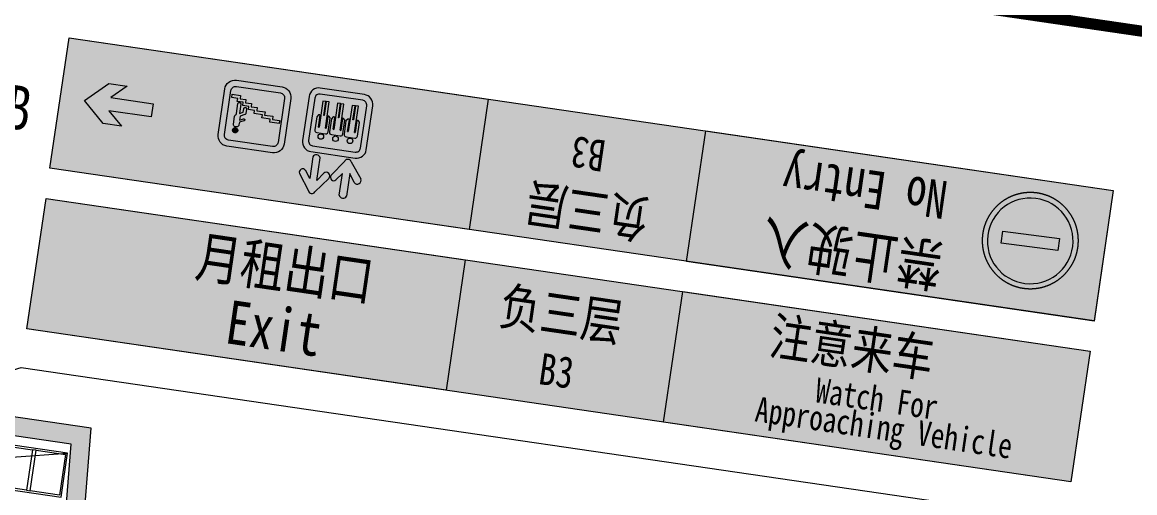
# Model space of a CAD drawing. Header units: inches. Extents: x -414268 to 632271, y -366004 to 318730.
# Drawn here: x 198749 to 228684, y 181371 to 194026 of the extents above; entities that cross this region are included whole.
import ezdxf

# ---------------------------------------------------------------- set-up
doc = ezdxf.new("R2010")
doc.units = ezdxf.units.IN
doc.header["$LTSCALE"] = 1200
doc.header["$MEASUREMENT"] = 0
doc.linetypes.add('DASHED', pattern=[19.05, 12.7, -6.35])
doc.layers.get('0').update_dxf_attribs({"linetype": 'CONTINUOUS', "lineweight": 0})
for name, color, linetype, lineweight in [('0--PAI--', 7, 'CONTINUOUS', 0), ('0--PAI--RED', 1, 'CONTINUOUS', 0), ('0--灯箱字(黄底黑字)', 7, 'CONTINUOUS', 0), ('0-增加车位', 6, 'CONTINUOUS', 0), ('COLUMN', 7, 'CONTINUOUS', 0), ('HATCH', 7, 'CONTINUOUS', 0), ('LEE-KT1', 7, 'CONTINUOUS', 0), ('PUB_TITLE', 7, 'CONTINUOUS', 0)]:
    doc.layers.add(name, color=color, linetype=linetype, lineweight=lineweight)
doc.layers.add('0--灯箱--字', color=7, linetype='CONTINUOUS', lineweight=0, true_color=0xf7f7f7)
doc.layers.add('0-栋牌字体', color=7, linetype='CONTINUOUS', lineweight=0, true_color=0xf7f7f7)
doc.styles.add('-宋体', font='', dxfattribs={"width": 0.8})
doc.styles.add('-黑体', font='simhei.ttf', dxfattribs={"width": 0.8})
doc.styles.get('-宋体').set_extended_font_data('SimSun')

# ---------------------------------------------------------------- blocks, each defined once
blk = doc.blocks.new('A$C27BC456A')
blk.add_hatch(color=250).paths.add_polyline_path([(14885, 112856), (14885, 114956), (8330, 114956), (8330, 112856)])
at = {"color": 250}
blk.add_lwpolyline([(8330, 114956), (14885, 114956), (14885, 112856), (8330, 112856), (8330, 114956)], dxfattribs=at)
blk = doc.blocks.new('A$C744A17C1')
at = {"true_color": 0xf7f7f7}
h = blk.add_hatch(color=7, dxfattribs=at)
edge = h.paths.add_edge_path()
edge.add_line((-3036, 95701), (-4283, 95701))
edge.add_arc((-4283, 95427), 273, 90, 180)
edge.add_line((-4556, 95427), (-4556, 94185))
edge.add_arc((-4283, 94185), 273, 180, 270)
edge.add_line((-4283, 93912), (-3036, 93912))
edge.add_arc((-3036, 94185), 273, 270, 360)
edge.add_line((-2763, 94185), (-2763, 95427))
edge.add_arc((-3036, 95427), 273, 0, 90)
edge = h.paths.add_edge_path(flags=16)
edge.add_line((-3061, 95535), (-4258, 95535))
edge.add_arc((-4258, 95403), 132, 90, 180)
edge.add_line((-4390, 95403), (-4390, 94210))
edge.add_arc((-4258, 94210), 132, 180, 270)
edge.add_line((-4258, 94078), (-3061, 94078))
edge.add_arc((-3061, 94210), 132, 270, 360)
edge.add_line((-2928, 94210), (-2928, 95403))
edge.add_arc((-3061, 95403), 132, 0, 90)
for points in [[(-4106, 95186), (-4093, 95189), (-4081, 95195), (-4071, 95203), (-4063, 95213), (-4056, 95224), (-4052, 95236), (-4051, 95250), (-4052, 95263), (-4056, 95275), (-4063, 95286), (-4071, 95296), (-4081, 95304), (-4093, 95310), (-4106, 95314), (-4119, 95315), (-4134, 95314), (-4146, 95310), (-4158, 95304), (-4168, 95296), (-4176, 95286), (-4182, 95275), (-4187, 95263), (-4188, 95250), (-4187, 95236), (-4182, 95224), (-4176, 95213), (-4168, 95203), (-4158, 95195), (-4146, 95189), (-4133, 95186), (-4119, 95184)], [(-4150, 94529), (-4150, 94521), (-4147, 94514), (-4143, 94507), (-4138, 94502), (-4126, 94495), (-4111, 94492), (-4097, 94495), (-4091, 94497), (-4085, 94502), (-4080, 94507), (-4076, 94514), (-4074, 94521), (-4073, 94530), (-4073, 94786), (-3976, 94739), (-3975, 94643), (-3974, 94633), (-3972, 94625), (-3968, 94617), (-3963, 94612), (-3957, 94607), (-3951, 94604), (-3936, 94601), (-3922, 94603), (-3916, 94606), (-3910, 94611), (-3905, 94616), (-3901, 94623), (-3898, 94631), (-3898, 94641), (-3898, 94756), (-3900, 94770), (-3905, 94780), (-3913, 94789), (-3922, 94795), (-3922, 94795), (-4039, 94850), (-4039, 94962), (-3945, 94916), (-3932, 94912), (-3920, 94914), (-3911, 94919), (-3905, 94927), (-3902, 94936), (-3904, 94946), (-3910, 94955), (-3915, 94960), (-3922, 94963), (-4039, 95021), (-4039, 95091), (-4041, 95107), (-4046, 95120), (-4053, 95132), (-4063, 95141), (-4074, 95148), (-4086, 95154), (-4100, 95156), (-4114, 95158), (-4128, 95157), (-4142, 95154), (-4155, 95148), (-4166, 95141), (-4175, 95132), (-4183, 95121), (-4188, 95108), (-4190, 95093), (-4190, 94884), (-4189, 94874), (-4186, 94864), (-4177, 94847), (-4164, 94833), (-4150, 94822), (-4150, 94794)]]:
    blk.add_hatch(color=256).paths.add_polyline_path(points)
blk.add_hatch(color=7, dxfattribs=at).paths.add_polyline_path([(-2973, 94899), (-3229, 94898), (-3229, 94814), (-3456, 94813), (-3456, 94729), (-3683, 94728), (-3683, 94643), (-3849, 94643), (-3848, 94559), (-4016, 94558), (-4016, 94474), (-4177, 94473), (-4177, 94389), (-4338, 94388), (-4337, 94303), (-4113, 94304), (-4113, 94389), (-3952, 94389), (-3952, 94474), (-3789, 94474), (-3789, 94559), (-3621, 94559), (-3621, 94636), (-3621, 94644), (-3394, 94644), (-3395, 94729), (-3167, 94729), (-3168, 94814), (-2973, 94814)])
at = {"color": 7, "lineweight": 0, "ltscale": 5, "true_color": 0xf7f7f7}
for points in [[(-3036, 95701), (-4283, 95701, 0.414214), (-4556, 95427), (-4556, 94185, 0.414214), (-4283, 93912), (-3036, 93912, 0.414214), (-2763, 94185), (-2763, 95427, 0.414214)], [(-3061, 95535), (-4258, 95535, 0.414214), (-4390, 95403), (-4390, 94210, 0.414214), (-4258, 94078), (-3061, 94078, 0.414214), (-2928, 94210), (-2928, 95403, 0.414214)]]:
    blk.add_lwpolyline(points, format="xyb", close=True, dxfattribs=at)
at = {"color": 7, "true_color": 0xf7f7f7}
blk.add_lwpolyline([(-2972, 94814), (-2973, 94899), (-3229, 94898), (-3229, 94814), (-3456, 94813), (-3456, 94729), (-3683, 94728), (-3683, 94643), (-3849, 94643), (-3848, 94559), (-4016, 94558), (-4016, 94474), (-4177, 94473), (-4177, 94389), (-4338, 94388), (-4337, 94303), (-4113, 94304), (-4113, 94389), (-3952, 94389), (-3952, 94474), (-3789, 94474), (-3789, 94559), (-3621, 94559), (-3621, 94636), (-3621, 94644), (-3394, 94644), (-3395, 94729), (-3167, 94729), (-3168, 94814), (-2973, 94814), (-2973, 94899)], dxfattribs=at)
at = {"layer": '0-栋牌字体', "linetype": 'ByBlock'}
for points in [[(-4106, 95186), (-4093, 95189), (-4081, 95195), (-4071, 95203), (-4063, 95213), (-4056, 95224), (-4052, 95236), (-4051, 95250), (-4052, 95263), (-4056, 95275), (-4063, 95286), (-4071, 95296), (-4081, 95304), (-4093, 95310), (-4106, 95314), (-4119, 95315), (-4134, 95314), (-4146, 95310), (-4158, 95304), (-4168, 95296), (-4176, 95286), (-4182, 95275), (-4187, 95263), (-4188, 95250), (-4187, 95236), (-4182, 95224), (-4176, 95213), (-4168, 95203), (-4158, 95195), (-4146, 95189), (-4133, 95186), (-4119, 95184)], [(-4150, 94529), (-4150, 94521), (-4147, 94514), (-4143, 94507), (-4138, 94502), (-4126, 94495), (-4111, 94492), (-4097, 94495), (-4091, 94497), (-4085, 94502), (-4080, 94507), (-4076, 94514), (-4074, 94521), (-4073, 94530), (-4073, 94786), (-3976, 94739), (-3975, 94643), (-3974, 94633), (-3972, 94625), (-3968, 94617), (-3963, 94612), (-3957, 94607), (-3951, 94604), (-3936, 94601), (-3922, 94603), (-3916, 94606), (-3910, 94611), (-3905, 94616), (-3901, 94623), (-3898, 94631), (-3898, 94641), (-3898, 94756), (-3900, 94770), (-3905, 94780), (-3913, 94789), (-3922, 94795), (-3922, 94795), (-4039, 94850), (-4039, 94962), (-3945, 94916), (-3932, 94912), (-3920, 94914), (-3911, 94919), (-3905, 94927), (-3902, 94936), (-3904, 94946), (-3910, 94955), (-3915, 94960), (-3922, 94963), (-4039, 95021), (-4039, 95091), (-4041, 95107), (-4046, 95120), (-4053, 95132), (-4063, 95141), (-4074, 95148), (-4086, 95154), (-4100, 95156), (-4114, 95158), (-4128, 95157), (-4142, 95154), (-4155, 95148), (-4166, 95141), (-4175, 95132), (-4183, 95121), (-4188, 95108), (-4190, 95093), (-4190, 94884), (-4189, 94874), (-4186, 94864), (-4177, 94847), (-4164, 94833), (-4150, 94822), (-4150, 94794)]]:
    blk.add_lwpolyline(points, close=True, dxfattribs=at)
blk = doc.blocks.new('A$C36DA1677')
at = {"layer": '0--PAI--RED'}
h = blk.add_hatch(color=256, dxfattribs=at)
edge = h.paths.add_edge_path()
edge.add_arc((120, 120), 120, 0, 360)
h.paths.add_polyline_path([(200, 103), (200, 137), (40, 137), (40, 103)], flags=16)
at = {"layer": '0--PAI--'}
blk.add_lwpolyline([(200, 103), (200, 137), (40, 137), (40, 103)], close=True, dxfattribs=at)
blk.add_circle((120, 120), 120, dxfattribs=at)
blk = doc.blocks.new('A$C443C2777')
at = {"layer": '0--PAI--', "xscale": 9, "yscale": 9, "zscale": 9}
blk.add_blockref('A$C36DA1677', (0, 0), dxfattribs=at)
blk = doc.blocks.new('A$C01A83D55')
at = {"linetype": 'DASHED', "lineweight": 15, "ltscale": 20, "true_color": 0xeff0f0}
h = blk.add_hatch(color=7, dxfattribs=at)
h.paths.add_polyline_path([(0, 1675, 1), (3350, 1675, 1)])
h.paths.add_polyline_path([(3168, 1685, -1), (182, 1685, -1)], flags=16)
h.paths.add_polyline_path([(2671, 1896), (2671, 1473), (680, 1473), (680, 1896)], flags=0)
at = {"true_color": 0xeff0f0}
blk.add_hatch(color=7, dxfattribs=at).paths.add_polyline_path([(2671, 1473), (2671, 1896), (680, 1896), (680, 1473)])
at = {"linetype": 'DASHED', "lineweight": 15, "ltscale": 20}
blk.add_circle((1675, 1675), 1675, dxfattribs=at)
at = {"xscale": 1.382400000002235, "yscale": 1.382400000002235, "zscale": 1.382400000002235}
blk.add_blockref('A$C443C2777', (182, 192), dxfattribs=at)

msp = doc.modelspace()

# ---------------------------------------------------------------- hatches: boundary and pattern name
for points in [[(211287.7, 191961.4), (200008.8, 193611), (199495.2, 190099.3), (210774.1, 188449.8)], [(210154.5, 184126.4), (210668.1, 187638.1), (199389.2, 189287.6), (198875.6, 185776)], [(216007.3, 183270.4), (226968.7, 181667.3), (227482.3, 185179), (216520.9, 186782.1)]]:
    msp.add_hatch(color=250).paths.add_polyline_path(points)
at = {"lineweight": 0, "ltscale": 5, "true_color": 0xf7f7f7}
h = msp.add_hatch(color=7, dxfattribs=at)
edge = h.paths.add_edge_path(flags=0)
edge.add_arc((207569.8, 190835.9), 74, 351.6794, 711.6794, ccw=False)
edge = h.paths.add_edge_path(flags=0)
edge.add_arc((207178.2, 190893.1), 74, 351.6794, 711.6794, ccw=False)
edge = h.paths.add_edge_path(flags=0)
edge.add_arc((206782.6, 190951), 74, 351.6794, 711.6794, ccw=False)
edge = h.paths.add_edge_path()
edge.add_line((206516, 190546.1), (207707.1, 190371.9))
edge.add_arc((207745.3, 190633), 263.9, 621.6794, 711.6794)
edge.add_line((208006.4, 190594.8), (208180, 191781.8))
edge.add_arc((207918.9, 191820), 263.9, 711.6794, 801.6794)
edge.add_line((207957.1, 192081.2), (206766, 192255.3))
edge.add_arc((206727.8, 191994.2), 263.9, 441.6794, 531.6794)
edge.add_line((206466.7, 192032.4), (206293.1, 190845.4))
edge.add_arc((206554.2, 190807.2), 263.9, 531.6794, 621.6794)
edge = h.paths.add_edge_path(flags=16)
edge.add_line((206562.9, 190700.9), (207706.5, 190533.6))
edge.add_arc((207725, 190660.2), 128, 621.6794, 711.6794)
edge.add_line((207851.6, 190641.7), (208018.3, 191781.2))
edge.add_arc((207891.7, 191799.8), 128, 711.6794, 801.6794)
edge.add_line((207910.2, 191926.4), (206766.6, 192093.6))
edge.add_arc((206748.1, 191967), 128, 441.6794, 531.6794)
edge.add_line((206621.5, 191985.5), (206454.8, 190846))
edge.add_arc((206581.4, 190827.5), 128, 531.6794, 621.6794)
edge = h.paths.add_edge_path(flags=0)
edge.add_line((207691.9, 191064.1), (207709.9, 191061.5))
edge.add_line((207709.9, 191061.5), (207756.5, 191379.8))
edge.add_arc((207764.4, 191378.7), 8, 441.6794, 531.6794, ccw=False)
edge.add_line((207765.6, 191386.6), (207782.2, 191384.2))
edge.add_arc((207781, 191376.3), 8, 399.75941, 441.6794, ccw=False)
edge.add_line((207787.2, 191381.4), (207795.5, 191371.4))
edge.add_line((207795.5, 191371.4), (207822.5, 191339))
edge.add_arc((207816.3, 191333.9), 8, 351.6794, 399.75941, ccw=False)
edge.add_line((207824.2, 191332.7), (207770.5, 190965.1))
edge.add_arc((207707.2, 190974.4), 64, 621.6794, 711.6794, ccw=False)
edge.add_line((207697.9, 190911.1), (207462.6, 190945.5))
edge.add_arc((207471.9, 191008.8), 64, 531.6794, 621.6794, ccw=False)
edge.add_line((207408.6, 191018.1), (207460.1, 191370.8))
edge.add_line((207460.1, 191370.8), (207510.2, 191420.6))
edge.add_arc((207515.9, 191415), 8, 441.6794, 494.85909, ccw=False)
edge.add_line((207517, 191422.9), (207544, 191418.9))
edge.add_arc((207542.9, 191411), 8, 351.6794, 441.6794, ccw=False)
edge.add_line((207550.8, 191409.9), (207504.2, 191091.2))
edge.add_line((207504.2, 191091.2), (207523.3, 191088.4))
edge.add_line((207523.3, 191088.4), (207626.1, 191791.1))
edge.add_line((207626.1, 191791.1), (207703, 191779.9))
edge.add_line((207703, 191779.9), (207647.7, 191401.5))
edge.add_line((207647.7, 191401.5), (207662.2, 191399.4))
edge.add_line((207662.2, 191399.4), (207717.6, 191777.8))
edge.add_line((207717.6, 191777.8), (207794.6, 191766.5))
edge.add_line((207794.6, 191766.5), (207691.9, 191064.1))
edge = h.paths.add_edge_path(flags=0)
edge.add_line((207300.3, 191121.4), (207318.3, 191118.8))
edge.add_line((207318.3, 191118.8), (207364.9, 191437.1))
edge.add_arc((207372.8, 191436), 8, 441.6794, 531.6794, ccw=False)
edge.add_line((207374, 191443.9), (207390.6, 191441.4))
edge.add_arc((207389.4, 191433.5), 8, 399.75941, 441.6794, ccw=False)
edge.add_line((207395.6, 191438.6), (207403.9, 191428.7))
edge.add_line((207403.9, 191428.7), (207430.9, 191396.2))
edge.add_arc((207424.7, 191391.1), 8, 351.6794, 399.75941, ccw=False)
edge.add_line((207432.6, 191390), (207378.9, 191022.4))
edge.add_arc((207315.6, 191031.7), 64, 621.6794, 711.6794, ccw=False)
edge.add_line((207306.3, 190968.4), (207071, 191002.8))
edge.add_arc((207080.2, 191066.1), 64, 531.6794, 621.6794, ccw=False)
edge.add_line((207016.9, 191075.3), (207068.5, 191428.1))
edge.add_line((207068.5, 191428.1), (207118.6, 191477.9))
edge.add_arc((207124.3, 191472.2), 8, 441.6794, 494.85909, ccw=False)
edge.add_line((207125.4, 191480.1), (207152.4, 191476.2))
edge.add_arc((207151.2, 191468.3), 8, 351.6794, 441.6794, ccw=False)
edge.add_line((207159.2, 191467.1), (207112.5, 191148.5))
edge.add_line((207112.5, 191148.5), (207131.7, 191145.6))
edge.add_line((207131.7, 191145.6), (207234.5, 191848.4))
edge.add_line((207234.5, 191848.4), (207311.4, 191837.2))
edge.add_line((207311.4, 191837.2), (207256.1, 191458.8))
edge.add_line((207256.1, 191458.8), (207270.6, 191456.7))
edge.add_line((207270.6, 191456.7), (207326, 191835))
edge.add_line((207326, 191835), (207403, 191823.8))
edge.add_line((207403, 191823.8), (207300.3, 191121.4))
edge = h.paths.add_edge_path(flags=0)
edge.add_line((206905.1, 191179.2), (206923.1, 191176.6))
edge.add_line((206923.1, 191176.6), (206969.7, 191494.9))
edge.add_arc((206977.6, 191493.8), 8, 441.6794, 531.6794, ccw=False)
edge.add_line((206978.8, 191501.7), (206995.4, 191499.2))
edge.add_arc((206994.3, 191491.3), 8, 399.75941, 441.6794, ccw=False)
edge.add_line((207000.4, 191496.4), (207008.7, 191486.5))
edge.add_line((207008.7, 191486.5), (207035.7, 191454))
edge.add_arc((207029.5, 191448.9), 8, 351.6794, 399.75941, ccw=False)
edge.add_line((207037.5, 191447.8), (206983.7, 191080.2))
edge.add_arc((206920.4, 191089.5), 64, 621.6794, 711.6794, ccw=False)
edge.add_line((206911.1, 191026.2), (206675.8, 191060.6))
edge.add_arc((206685.1, 191123.9), 64, 531.6794, 621.6794, ccw=False)
edge.add_line((206621.8, 191133.1), (206673.4, 191485.9))
edge.add_line((206673.4, 191485.9), (206723.4, 191535.7))
edge.add_arc((206729.1, 191530), 8, 441.6794, 494.85909, ccw=False)
edge.add_line((206730.2, 191537.9), (206757.2, 191534))
edge.add_arc((206756.1, 191526.1), 8, 351.6794, 441.6794, ccw=False)
edge.add_line((206764, 191524.9), (206717.4, 191206.2))
edge.add_line((206717.4, 191206.2), (206736.6, 191203.4))
edge.add_line((206736.6, 191203.4), (206839.3, 191906.2))
edge.add_line((206839.3, 191906.2), (206916.2, 191895))
edge.add_line((206916.2, 191895), (206860.9, 191516.6))
edge.add_line((206860.9, 191516.6), (206875.4, 191514.4))
edge.add_line((206875.4, 191514.4), (206930.8, 191892.8))
edge.add_line((206930.8, 191892.8), (207007.8, 191881.6))
edge.add_line((207007.8, 191881.6), (206905.1, 191179.2))
at = {"lineweight": 0, "ltscale": 5}
for points in [[(216626.9, 187593.8), (210774.1, 188449.8), (211287.7, 191961.4), (217140.5, 191105.4)], [(210668.1, 187638.1), (216520.9, 186782.1), (216007.3, 183270.4), (210154.5, 184126.4)]]:
    msp.add_hatch(color=152, dxfattribs=at).paths.add_polyline_path(points)
at = {"lineweight": 0, "ltscale": 5, "true_color": 0xf7f7f7}
for points in [[(206622.4, 189462.9, -0.6624751), (206449.1, 189488.2), (206209, 189960.4, -0.8769134), (206366.3, 190046.2), (206483.2, 189824.4), (206568.5, 190407.5, -0.7104157), (206764.4, 190378.9), (206675.4, 189770.6), (206860.2, 189969.5, -0.9042848), (206999, 189825.3)], [(207856.8, 189813.6, -0.9042848), (207682.5, 189715.2), (207562.4, 189958.7), (207473.5, 189350.4, -0.7104157), (207277.6, 189379.1), (207362.9, 189962.2), (207187.3, 189783.2, -0.8769134), (207061.2, 189910.4), (207426.5, 190294, -0.6624751), (207599.8, 190268.7)]]:
    msp.add_hatch(color=7, dxfattribs=at).paths.add_polyline_path(points)
at = {"layer": '0--灯箱--字'}
msp.add_hatch(color=256, dxfattribs=at).paths.add_polyline_path([(200425.4, 191923.3), (201078.9, 192375.4), (201572.2, 192303.3), (201134.4, 192000.3), (202273.9, 191833.7), (202222.2, 191479.7), (201082.6, 191646.4), (201415.4, 191230.8), (200922, 191302.9)])
at = {"layer": '0--灯箱--字', "true_color": 0xf7f7f7}
msp.add_hatch(color=7, dxfattribs=at).paths.add_polyline_path([(201184, 188388.8), (201618.7, 187760.4), (201549.3, 187286.1), (201258, 187707.1), (201097.8, 186611.4), (200757.5, 186661.1), (200917.7, 187756.8), (200518.1, 187436.9), (200587.5, 187911.3)])
at = {"layer": 'HATCH'}
h = msp.add_hatch(color=256, dxfattribs=at)
edge = h.paths.add_edge_path()
edge.add_line((194597.4, 107341.2), (200599.8, 183104.9))
edge.add_line((200599.8, 183104.9), (125182.7, 194134.8))
edge.add_arc((122486.1, 278690), 84598.2, 258.82023, 271.826634, ccw=False)
edge.add_arc((860898.9, 150283.3), 756180.3, 176.5569181, 182.0416388)
edge.add_arc((115192.3, 123700), 10000, 182.04164, 261.67951)
edge.add_line((113745.2, 113805.3), (188891.3, 102815.2))
edge.add_line((188891.3, 102815.2), (194597.4, 107341.2))
edge = h.paths.add_edge_path(flags=16)
edge.add_line((194116.2, 107597.7), (200064.4, 182677.9))
edge.add_line((200064.4, 182677.9), (125154.2, 193633.7))
edge.add_arc((122486.1, 278690), 85098.2, 259.205676, 271.796702, ccw=False)
edge.add_arc((860898.9, 150283.3), 755680.3, 176.6001817, 182.0416388)
edge.add_arc((115192.3, 123700), 9500, 182.04164, 261.67951)
edge.add_line((113817.5, 114300), (188749.8, 103341.2))
edge.add_line((188749.8, 103341.2), (194116.2, 107597.7))

# ---------------------------------------------------------------- linework, layer by layer
at = {"color": 7, "lineweight": 0, "ltscale": 5, "true_color": 0xf7f7f7}
for p, q in [((206839.3, 191906.2), (206736.6, 191203.4)), ((206916.2, 191895), (206839.3, 191906.2)), ((206860.9, 191516.6), (206916.2, 191895)), ((206930.8, 191892.8), (206875.4, 191514.4)), ((207007.8, 191881.6), (206930.8, 191892.8)), ((206905.1, 191179.2), (207007.8, 191881.6)), ((207234.5, 191848.4), (207131.7, 191145.6)), ((207311.4, 191837.2), (207234.5, 191848.4)), ((207256.1, 191458.8), (207311.4, 191837.2)), ((207326, 191835), (207270.6, 191456.7)), ((207300.3, 191121.4), (207403, 191823.8)), ((207403, 191823.8), (207326, 191835)), ((207626.1, 191791.1), (207523.3, 191088.4)), ((207703, 191779.9), (207626.1, 191791.1)), ((207647.7, 191401.5), (207703, 191779.9)), ((207717.6, 191777.8), (207662.2, 191399.4)), ((207691.9, 191064.1), (207794.6, 191766.5)), ((207794.6, 191766.5), (207717.6, 191777.8)), ((206673.4, 191485.9), (206621.8, 191133.1)), ((206723.4, 191535.7), (206673.4, 191485.9)), ((206717.4, 191206.2), (206764, 191524.9)), ((206757.2, 191534), (206730.2, 191537.9)), ((206875.4, 191514.4), (206860.9, 191516.6)), ((206969.7, 191494.9), (206923.1, 191176.6)), ((206995.4, 191499.2), (206978.8, 191501.7)), ((206983.7, 191080.2), (207037.5, 191447.8)), ((207008.7, 191486.5), (207000.4, 191496.4)), ((207035.7, 191454), (207008.7, 191486.5)), ((207068.5, 191428.1), (207016.9, 191075.3)), ((207118.6, 191477.9), (207068.5, 191428.1)), ((207112.5, 191148.5), (207159.2, 191467.1)), ((207152.4, 191476.2), (207125.4, 191480.1)), ((207270.6, 191456.7), (207256.1, 191458.8)), ((207364.9, 191437.1), (207318.3, 191118.8)), ((207390.6, 191441.4), (207374, 191443.9)), ((207378.9, 191022.4), (207432.6, 191390)), ((207403.9, 191428.7), (207395.6, 191438.6)), ((207430.9, 191396.2), (207403.9, 191428.7)), ((207460.1, 191370.8), (207408.6, 191018.1)), ((207510.2, 191420.6), (207460.1, 191370.8)), ((207504.2, 191091.2), (207550.8, 191409.9)), ((207544, 191418.9), (207517, 191422.9)), ((207662.2, 191399.4), (207647.7, 191401.5)), ((207756.5, 191379.8), (207709.9, 191061.5)), ((207782.2, 191384.2), (207765.6, 191386.6)), ((207770.5, 190965.1), (207824.2, 191332.7)), ((207795.5, 191371.4), (207787.2, 191381.4)), ((207822.5, 191339), (207795.5, 191371.4)), ((206675.8, 191060.6), (206911.1, 191026.2)), ((206717.4, 191206.2), (206736.6, 191203.4)), ((206905.1, 191179.2), (206923.1, 191176.6)), ((207071, 191002.8), (207306.3, 190968.4)), ((207112.5, 191148.5), (207131.7, 191145.6)), ((207300.3, 191121.4), (207318.3, 191118.8)), ((207504.2, 191091.2), (207523.3, 191088.4)), ((207691.9, 191064.1), (207709.9, 191061.5)), ((207462.6, 190945.5), (207697.9, 190911.1))]:
    msp.add_line(p, q, dxfattribs=at)
at = {"color": 250}
for points in [[(227588.3, 185990.7), (199495.2, 190099.3), (200008.8, 193611), (228101.9, 189502.3), (227588.3, 185990.7)], [(210774.1, 188449.8), (199495.2, 190099.3), (200008.8, 193611), (211287.7, 191961.4), (210774.1, 188449.8)], [(210774.1, 188449.8), (199495.2, 190099.3), (200008.8, 193611), (211287.7, 191961.4), (210774.1, 188449.8)], [(199389.2, 189287.6), (227482.3, 185179), (226968.7, 181667.3), (198875.6, 185776), (199389.2, 189287.6)], [(199389.2, 189287.6), (210668.1, 187638.1), (210154.5, 184126.4), (198875.6, 185776), (199389.2, 189287.6)], [(216520.9, 186782.1), (227482.3, 185179), (226968.7, 181667.3), (216007.3, 183270.4), (216520.9, 186782.1)], [(216520.9, 186782.1), (227482.3, 185179), (226968.7, 181667.3), (216007.3, 183270.4), (216520.9, 186782.1)]]:
    msp.add_lwpolyline(points, dxfattribs=at)
at = {"color": 7, "lineweight": 0, "ltscale": 5, "true_color": 0xf7f7f7}
for points in [[(206516, 190546.1), (207707.1, 190371.9, 0.4142136), (208006.4, 190594.8), (208180, 191781.8, 0.4142136), (207957.1, 192081.2), (206766, 192255.3, 0.4142136), (206466.7, 192032.4), (206293.1, 190845.4, 0.4142136)], [(206562.9, 190700.9), (207706.5, 190533.6, 0.4142136), (207851.6, 190641.7), (208018.3, 191781.2, 0.4142136), (207910.2, 191926.4), (206766.6, 192093.6, 0.4142136), (206621.5, 191985.5), (206454.8, 190846, 0.4142136)]]:
    msp.add_lwpolyline(points, format="xyb", close=True, dxfattribs=at)
at = {"color": 6}
msp.add_lwpolyline([(179397.8, 178832.8), (198724.4, 184742.1), (226817.5, 180633.4)], dxfattribs=at)
at = {"color": 7, "lineweight": 0, "ltscale": 5, "true_color": 0xf7f7f7}
for centre in [(206782.6, 190951), (207178.2, 190893.1), (207569.8, 190835.9)]:
    msp.add_circle(centre, 74, dxfattribs=at)
for centre, radius, start, end in [((206729.1, 191530), 8, 81.6794, 134.85909), ((206756.1, 191526.1), 8, 351.6794, 81.6794), ((206977.6, 191493.8), 8, 81.6794, 171.6794), ((206994.3, 191491.3), 8, 39.75941, 81.6794), ((207029.5, 191448.9), 8, 351.6794, 39.75941), ((207124.3, 191472.2), 8, 81.6794, 134.85909), ((207151.2, 191468.3), 8, 351.6794, 81.6794), ((207372.8, 191436), 8, 81.6794, 171.6794), ((207389.4, 191433.5), 8, 39.75941, 81.6794), ((207424.7, 191391.1), 8, 351.6794, 39.75941), ((207515.9, 191415), 8, 81.6794, 134.85909), ((207542.9, 191411), 8, 351.6794, 81.6794), ((207764.4, 191378.7), 8, 81.6794, 171.6794), ((207781, 191376.3), 8, 39.75941, 81.6794), ((207816.3, 191333.9), 8, 351.6794, 39.75941), ((206685.1, 191123.9), 64, 171.6794, 261.6794), ((206920.4, 191089.5), 64, 261.6794, 351.6794), ((207080.2, 191066.1), 64, 171.6794, 261.6794), ((207315.6, 191031.7), 64, 261.6794, 351.6794), ((207471.9, 191008.8), 64, 171.6794, 261.6794), ((207707.2, 190974.4), 64, 261.6794, 351.6794)]:
    msp.add_arc(centre, radius, start, end, dxfattribs=at)
at = {"layer": '0--灯箱--字'}
msp.add_lwpolyline([(200425.4, 191923.3), (201078.9, 192375.4), (201572.2, 192303.3), (201134.4, 192000.3), (202273.9, 191833.7), (202222.2, 191479.7), (201082.6, 191646.4), (201415.4, 191230.8), (200922, 191302.9)], close=True, dxfattribs=at)
at = {"layer": '0-增加车位', "color": 7, "lineweight": 0, "ltscale": 5, "true_color": 0xf7f7f7}
for points in [[(206568.5, 190407.5), (206483.2, 189824.4)], [(206860.2, 189969.5), (206675.4, 189770.6), (206764.4, 190378.9)], [(207061.2, 189910.4), (207426.5, 190294)], [(207599.8, 190268.7), (207599.8, 190268.7), (207856.9, 189813.4), (207856.9, 189813.4)], [(206209, 189960.4), (206449.1, 189488.2)], [(206483.2, 189824.4), (206366.3, 190046.2)], [(206622.4, 189462.9), (206622.4, 189462.9), (206999.2, 189825.5), (206999.2, 189825.5)], [(207362.9, 189962.2), (207187.3, 189783.2)], [(207277.6, 189379.1), (207362.9, 189962.2)], [(207682.5, 189715.2), (207562.4, 189958.7), (207473.5, 189350.4)]]:
    msp.add_lwpolyline(points, dxfattribs=at)
for centre, radius, start, end in [((206661.4, 190359), 104.8, 10.89823, 152.46057), ((207507.8, 190244.7), 95.1, 14.63244, 148.72636), ((206293.3, 189993), 90.3, 36.11254, 201.10437), ((206922.3, 189890.4), 100.6, 319.65325, 128.14349), ((207132.6, 189855.1), 90.3, 142.25443, 307.24626), ((207764.7, 189773.2), 100.6, 215.21531, 23.70555), ((206541.1, 189512.3), 95.1, 194.63244, 328.72636), ((207380.5, 189398.9), 104.8, 190.89823, 332.46057)]:
    msp.add_arc(centre, radius, start, end, dxfattribs=at)
at = {"layer": 'COLUMN'}
for points in [[(194597.4, 107341.2), (200599.8, 183104.9), (125182.7, 194134.8, -0.0568122), (106083.5, 195697.2, 0.0239362), (105198.6, 123343.8, 0.3621818), (113745.2, 113805.3), (188891.3, 102815.2)], [(194116.2, 107597.7), (200064.4, 182677.9), (125154.2, 193633.7, -0.0549941), (106548.6, 195097.6, 0.0237473), (105698.3, 123361.6, 0.3621818), (113817.5, 114300), (188749.8, 103341.2)]]:
    msp.add_lwpolyline(points, format="xyb", close=True, dxfattribs=at)
at = {"layer": 'LEE-KT1'}
msp.add_line((198471.8, 182326.7), (199969.4, 182439.2), dxfattribs=at)
for points in [[(198014.7, 181512.3), (199795.7, 181251.8), (199969.4, 182439.2), (198188.3, 182699.7)], [(198230.5, 182642.9), (199022.1, 182527.2), (198862.9, 181438.8), (198071.4, 181554.5)], [(199121.1, 182512.7), (199022.1, 182527.2), (198862.9, 181438.8), (198961.9, 181424.3)], [(199121.1, 182512.7), (199912.6, 182396.9), (199753.5, 181308.5), (198961.9, 181424.3)]]:
    msp.add_lwpolyline(points, close=True, dxfattribs=at)
at = {"layer": 'PUB_TITLE', "const_width": 300}
msp.add_lwpolyline([(59972, 97211.3), (225906.7, 72943.1), (243272.2, 191680), (77337.4, 215948.2)], close=True, dxfattribs=at)

# ---------------------------------------------------------------- block references
at = {"xscale": -1, "rotation": 171.6793996836047}
msp.add_blockref('A$C744A17C1', (222337.8, 284770.4), dxfattribs=at)
at = {"xscale": 1.689999999944121, "yscale": 1.690000000002328, "zscale": 1.68999999998348, "rotation": 171.6793996826179}
msp.add_blockref('A$C27BC456A', (269631.2, 376183.4), dxfattribs=at)
at = {"linetype": 'DASHED', "lineweight": 15, "ltscale": 20, "xscale": -0.7722624006674729, "yscale": 0.7722624001471557, "zscale": 0.7722623999929205, "rotation": 172.7000547105083}
msp.add_blockref('A$C01A83D55', (224754.7, 189599.9), dxfattribs=at)

# ---------------------------------------------------------------- texts
at = {"color": 1, "style": '-黑体', "width": 0.8}
msp.add_text('B', height=1190.7, rotation=351.6794, dxfattribs=at).set_placement((198249.2, 191177.9))
at = {"layer": '0--灯箱字(黄底黑字)', "color": 7, "true_color": 0xffffff, "style": '-宋体', "width": 0.8}
for s, height, rotation, p in [('B3', 845, 171.6794, (214492.6, 190835.1)), ('No Entry', 1022.45, 171.6794, (223692.7, 189738)), ('负三层', 1014, 171.6794, (215672.3, 189205.1)), ('禁止驶入', 1115.4, 171.6794, (223576.5, 188009)), ('月租出口', 1098.5, 351.6794, (203369.6, 187203.2)), ('负三层', 1014, 351.6794, (211540.2, 185912.9)), (' Exit', 1170, 351.6794, (203547, 185493.4)), ('注意来车', 1014, 351.6794, (218816, 185105.9)), ('B3', 845, 351.6794, (212607, 184299.4)), ('Watch For ', 673.92, 351.6794, (220066.2, 183807.7)), (' Approaching Vehicle', 673.92, 351.6794, (218076.7, 183347.8))]:
    msp.add_text(s, height=height, rotation=rotation, dxfattribs=at).set_placement(p)

doc.saveas('drawing.dxf')
